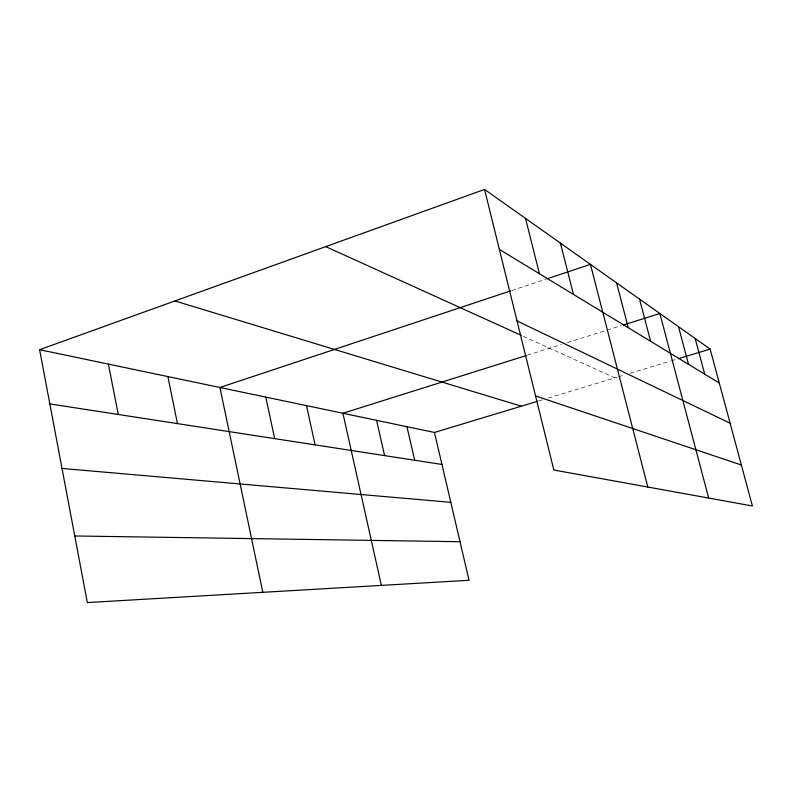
<?xml version="1.0" encoding="UTF-8"?>
<svg xmlns="http://www.w3.org/2000/svg" width="792" height="792" viewBox="0 0 792 792"><rect width="100%" height="100%" fill="white"/><g stroke="black" fill="none" stroke-linecap="round" stroke-linejoin="round"><path stroke-width="0.59" stroke-dasharray="3.96 2.97" d="M511.83 290.486L545.856 279.18M527.363 355.202L561.32 344.51M567.181 342.669L605.9 330.482M607.068 330.115L621.146 325.68M538.887 400.881L542.401 399.821M548.252 398.049L617.314 377.16M618.493 376.804L624.363 375.022M630.234 373.25L670.19 361.162M671.368 360.805L676.071 359.39M523.314 336.283L614.958 377.873"/><path stroke-width="1.19" d="M39.6 349.688L434.471 432.462L469.042 580.279L87.328 602.573L39.6 349.688L484.555 189.427L710.147 349.084L752.4 505.979L553.846 470.022L484.555 189.427M510.652 290.882L219.919 387.486L262.815 592.327M547.034 278.794L590.446 264.36L647.797 487.04M526.195 355.568L342.906 413.266L381.368 585.407M623.492 324.938L659.865 313.493L708.662 498.059M434.471 432.462L537.718 401.237M678.417 358.677L710.147 349.084M74.755 535.976L460.023 541.708M62.014 468.438L450.816 502.336M49.837 403.91L441.956 464.468M174.923 300.95L521.334 406.187M535.55 395.921L741.361 465.003M325.73 246.629L521.126 335.293M517.028 320.918L730.105 423.195M499.366 249.401L719.284 383.011M695.158 338.471L704.722 374.161M678.496 326.68L688.515 364.32M639.54 299.109L650.608 341.293M616.592 282.863L628.254 327.7M560.409 243.104L573.477 294.426M525.542 218.424L539.421 273.735M406.949 426.69L414.701 460.251M376.586 420.324L384.605 455.608M306.494 405.633L315.097 444.876M265.775 397.099L274.685 438.629M167.894 376.586L177.467 423.621M108.375 364.102L118.275 414.473"/></g></svg>
